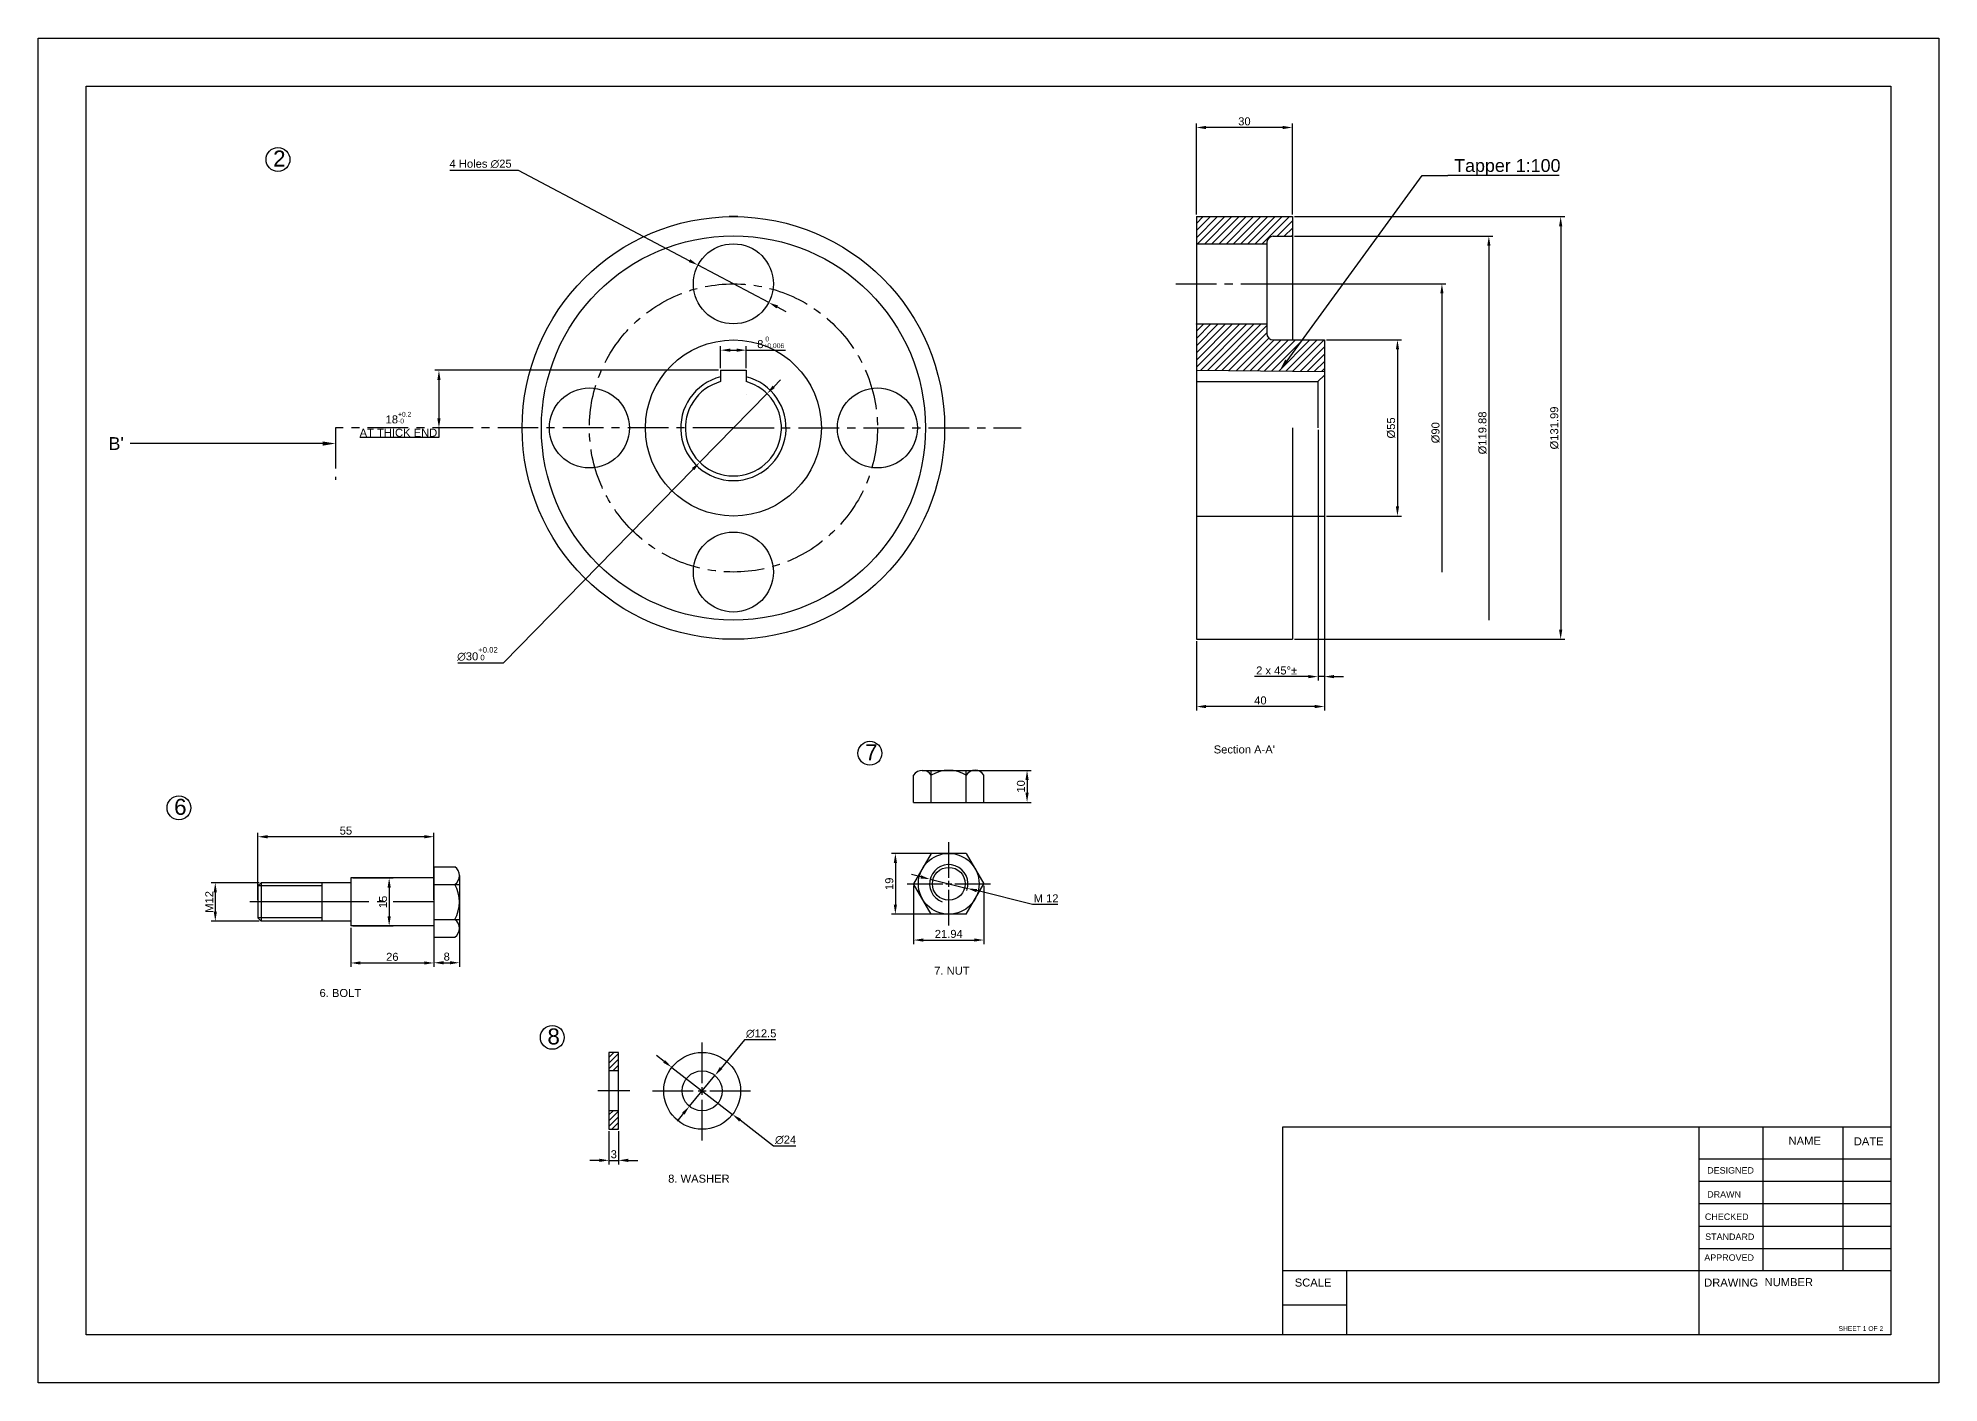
# Model space of a CAD drawing. Header units: millimetres. Extents: x 99 to 2102, y 161 to 581.
# Drawn here: x 791 to 1385, y 161 to 581 of the extents above; entities that cross this region are included whole.
import ezdxf
from ezdxf import colors
from ezdxf.entities.mleader import LeaderData, LeaderLine
from ezdxf.math import Vec2, Vec3

# ---------------------------------------------------------------- set-up
doc = ezdxf.new("R2010")
doc.units = ezdxf.units.MM
doc.linetypes.add('CENTER', pattern=[50.8, 31.75, -6.35, 6.35, -6.35])
doc.linetypes.add('CENTER2', pattern=[28.575, 19.05, -3.175, 3.175, -3.175])
doc.styles.get("Standard").update_dxf_attribs({"font": 'arial.ttf'})
doc.dimstyles.new('ISO-25', dxfattribs={"dimtxt": 2.5, "dimasz": 3, "dimexe": 1.25, "dimexo": 0.625, "dimtad": 1, "dimtoh": 1, "dimdsep": 46, "dimtxsty": 'Standard', "dimcen": 2.5, "dimclrd": 4, "dimclrt": 2, "dimadec": 0, "dimazin": 0, "dimtfac": 1, "dimtmove": 0, "dimatfit": 3, "dimfxl": 1, "dimarcsym": 0})
pattern_1 = [(45, (663.4579, 1254.7544), (-1.122532, 1.122532), [])]

# ---------------------------------------------------------------- blocks, each defined once
blk = doc.blocks.new('*D35')
at = {"color": 0, "lineweight": -2, "ltscale": 0.5, "transparency": 16777216}
for p, q in [((1153.12, 525.85), (1153.12, 554.32)), ((1183.12, 525.85), (1183.12, 554.32))]:
    blk.add_line(p, q, dxfattribs=at)
at = {"color": 4, "lineweight": -2, "ltscale": 0.5, "transparency": 16777216}
blk.add_line((1180.12, 553.07), (1156.12, 553.07), dxfattribs=at)
at = {"color": 4, "ltscale": 0.5, "transparency": 16777216}
for points in [[(1156.12, 553.57), (1156.12, 552.57), (1153.12, 553.07)], [(1180.12, 553.57), (1180.12, 552.57), (1183.12, 553.07)]]:
    blk.add_solid(points, dxfattribs=at)
at = {"layer": 'Defpoints', "color": 0, "ltscale": 0.5, "transparency": 16777216}
for p in [(1153.12, 553.07), (1153.12, 525.23), (1183.12, 525.23)]:
    blk.add_point(p, dxfattribs=at)
at = {"color": 2, "ltscale": 0.5, "transparency": 16777216, "insert": (1168.12, 554.97), "char_height": 2.5, "attachment_point": 5}
blk.add_mtext('30', dxfattribs=at)
blk = doc.blocks.new('*D36')
at = {"color": 0, "lineweight": -2, "ltscale": 0.5, "transparency": 16777216}
for p, q in [((1193.74, 486.74), (1217.2, 486.74)), ((1193.74, 431.74), (1217.2, 431.74))]:
    blk.add_line(p, q, dxfattribs=at)
at = {"color": 4, "lineweight": -2, "ltscale": 0.5, "transparency": 16777216}
blk.add_line((1215.95, 483.74), (1215.95, 434.74), dxfattribs=at)
at = {"color": 4, "ltscale": 0.5, "transparency": 16777216}
for points in [[(1215.45, 483.74), (1216.45, 483.74), (1215.95, 486.74)], [(1215.45, 434.74), (1216.45, 434.74), (1215.95, 431.74)]]:
    blk.add_solid(points, dxfattribs=at)
at = {"layer": 'Defpoints', "color": 0, "ltscale": 0.5, "transparency": 16777216}
for p in [(1193.12, 486.74), (1193.12, 431.74), (1215.95, 431.74)]:
    blk.add_point(p, dxfattribs=at)
at = {"color": 2, "ltscale": 0.5, "transparency": 16777216, "insert": (1213.98, 459.24), "char_height": 2.5, "attachment_point": 5, "rotation": 90}
blk.add_mtext('%%C55', dxfattribs=at)
blk = doc.blocks.new('*D33')
at = {"color": 0, "lineweight": -2, "ltscale": 0.5, "transparency": 16777216}
blk.add_line((1168.74, 504.24), (1231.09, 504.24), dxfattribs=at)
at = {"color": 4, "lineweight": -2, "ltscale": 0.5, "transparency": 16777216}
blk.add_line((1229.84, 501.24), (1229.84, 414.24), dxfattribs=at)
at = {"color": 4, "ltscale": 0.5, "transparency": 16777216}
blk.add_solid([(1229.34, 501.24), (1230.34, 501.24), (1229.84, 504.24)], dxfattribs=at)
at = {"layer": 'Defpoints', "color": 0, "ltscale": 0.5, "transparency": 16777216}
for p in [(1168.12, 504.24), (1168.12, 414.24), (1229.84, 414.24)]:
    blk.add_point(p, dxfattribs=at)
at = {"color": 2, "ltscale": 0.5, "transparency": 16777216, "insert": (1227.87, 457.74), "char_height": 2.5, "attachment_point": 5, "rotation": 90}
blk.add_mtext('%%C90', dxfattribs=at)
blk = doc.blocks.new('_None')
blk = doc.blocks.new('*D37')
at = {"color": 0, "lineweight": -2, "ltscale": 0.5, "transparency": 16777216}
blk.add_line((1183.74, 519.12), (1245.76, 519.12), dxfattribs=at)
at = {"color": 4, "lineweight": -2, "ltscale": 0.5, "transparency": 16777216}
blk.add_line((1244.51, 516.12), (1244.51, 399.24), dxfattribs=at)
at = {"color": 4, "ltscale": 0.5, "transparency": 16777216}
blk.add_solid([(1244.01, 516.12), (1245.01, 516.12), (1244.51, 519.12)], dxfattribs=at)
at = {"layer": 'Defpoints', "color": 0, "ltscale": 0.5, "transparency": 16777216}
for p in [(1183.12, 519.12), (1183.12, 399.24), (1244.51, 399.24)]:
    blk.add_point(p, dxfattribs=at)
at = {"color": 2, "ltscale": 0.5, "transparency": 16777216, "insert": (1242.54, 457.68), "char_height": 2.5, "attachment_point": 5, "rotation": 90}
blk.add_mtext('%%C119.88', dxfattribs=at)
blk = doc.blocks.new('*D38')
at = {"color": 0, "lineweight": -2, "ltscale": 0.5, "transparency": 16777216}
for p, q in [((1183.74, 525.23), (1268.2, 525.23)), ((1183.74, 393.24), (1268.2, 393.24))]:
    blk.add_line(p, q, dxfattribs=at)
at = {"color": 4, "lineweight": -2, "ltscale": 0.5, "transparency": 16777216}
blk.add_line((1266.95, 522.23), (1266.95, 396.24), dxfattribs=at)
at = {"color": 4, "ltscale": 0.5, "transparency": 16777216}
for points in [[(1266.45, 522.23), (1267.45, 522.23), (1266.95, 525.23)], [(1266.45, 396.24), (1267.45, 396.24), (1266.95, 393.24)]]:
    blk.add_solid(points, dxfattribs=at)
at = {"layer": 'Defpoints', "color": 0, "ltscale": 0.5, "transparency": 16777216}
for p in [(1183.12, 525.23), (1183.12, 393.24), (1266.95, 393.24)]:
    blk.add_point(p, dxfattribs=at)
at = {"color": 2, "ltscale": 0.5, "transparency": 16777216, "insert": (1264.98, 459.23), "char_height": 2.5, "attachment_point": 5, "rotation": 90}
blk.add_mtext('%%C131.99', dxfattribs=at)
blk = doc.blocks.new('*D39')
at = {"color": 0, "lineweight": -2, "ltscale": 0.5, "transparency": 16777216}
for p, q in [((1191.12, 458.62), (1191.12, 380.34)), ((1193.12, 458.62), (1193.12, 380.34))]:
    blk.add_line(p, q, dxfattribs=at)
at = {"color": 4, "lineweight": -2, "ltscale": 0.5, "transparency": 16777216}
for p, q in [((1188.12, 381.59), (1171.28, 381.59)), ((1193.12, 381.59), (1191.12, 381.59)), ((1196.12, 381.59), (1199.12, 381.59))]:
    blk.add_line(p, q, dxfattribs=at)
at = {"color": 4, "ltscale": 0.5, "transparency": 16777216}
for points in [[(1188.12, 382.09), (1188.12, 381.09), (1191.12, 381.59)], [(1196.12, 382.09), (1196.12, 381.09), (1193.12, 381.59)]]:
    blk.add_solid(points, dxfattribs=at)
at = {"layer": 'Defpoints', "color": 0, "ltscale": 0.5, "transparency": 16777216}
for p in [(1191.12, 459.24), (1193.12, 459.24), (1191.12, 381.59)]:
    blk.add_point(p, dxfattribs=at)
at = {"color": 2, "ltscale": 0.5, "transparency": 16777216, "insert": (1178.2, 383.49), "char_height": 2.5, "attachment_point": 5}
blk.add_mtext('2 x 45%%D%%P', dxfattribs=at)
blk = doc.blocks.new('*D40')
at = {"color": 0, "lineweight": -2, "ltscale": 0.5, "transparency": 16777216}
for p, q in [((1004.45, 477.87), (1004.45, 484.78)), ((1012.45, 477.87), (1012.45, 484.78))]:
    blk.add_line(p, q, dxfattribs=at)
at = {"color": 4, "lineweight": -2, "ltscale": 0.5, "transparency": 16777216}
for p, q in [((1007.45, 483.53), (1009.45, 483.53)), ((1012.45, 483.53), (1024.76, 483.53))]:
    blk.add_line(p, q, dxfattribs=at)
at = {"color": 4, "ltscale": 0.5, "transparency": 16777216}
for points in [[(1007.45, 484.03), (1007.45, 483.03), (1004.45, 483.53)], [(1009.45, 484.03), (1009.45, 483.03), (1012.45, 483.53)]]:
    blk.add_solid(points, dxfattribs=at)
at = {"layer": 'Defpoints', "color": 0, "ltscale": 0.5, "transparency": 16777216}
for p in [(1012.45, 483.53), (1004.45, 477.24), (1012.45, 477.24)]:
    blk.add_point(p, dxfattribs=at)
at = {"color": 2, "ltscale": 0.5, "transparency": 16777216, "insert": (1020.1, 485.96), "char_height": 2.5, "attachment_point": 5}
blk.add_mtext('8{\\H1.5;\\S 0^ +0.006;}', dxfattribs=at)
blk = doc.blocks.new('*D41')
at = {"color": 4, "lineweight": -2, "ltscale": 0.5, "transparency": 16777216}
for p, q in [((1018.95, 469.95), (997.95, 448.53)), ((1021.05, 472.09), (1023.15, 474.24)), ((936.59, 385.94), (995.85, 446.39)), ((922.32, 385.94), (936.59, 385.94))]:
    blk.add_line(p, q, dxfattribs=at)
at = {"color": 4, "ltscale": 0.5, "transparency": 16777216}
for points in [[(1020.69, 472.45), (1021.41, 471.74), (1018.95, 469.95)], [(995.49, 446.74), (996.21, 446.04), (997.95, 448.53)]]:
    blk.add_solid(points, dxfattribs=at)
at = {"layer": 'Defpoints', "color": 0, "ltscale": 0.5, "transparency": 16777216}
for p in [(1018.95, 469.95), (997.95, 448.53)]:
    blk.add_point(p, dxfattribs=at)
at = {"color": 2, "ltscale": 0.5, "transparency": 16777216, "insert": (928.47, 388.66), "char_height": 2.5, "attachment_point": 5}
blk.add_mtext('∅30{\\H1.725;\\S+0.02^  0;}', dxfattribs=at)
blk = doc.blocks.new('*D42')
at = {"color": 4, "lineweight": -2, "ltscale": 0.5, "transparency": 16777216}
for p, q in [((919.84, 539.71), (941.15, 539.71)), ((941.15, 539.71), (994.74, 511.47)), ((1019.51, 498.41), (997.39, 510.07)), ((1022.16, 497.02), (1024.82, 495.62))]:
    blk.add_line(p, q, dxfattribs=at)
at = {"color": 4, "ltscale": 0.5, "transparency": 16777216}
for points in [[(994.97, 511.91), (994.5, 511.03), (997.39, 510.07)], [(1022.4, 497.46), (1021.93, 496.57), (1019.51, 498.41)]]:
    blk.add_solid(points, dxfattribs=at)
at = {"layer": 'Defpoints', "color": 0, "ltscale": 0.5, "transparency": 16777216}
for p in [(997.39, 510.07), (1019.51, 498.41)]:
    blk.add_point(p, dxfattribs=at)
at = {"color": 2, "ltscale": 0.5, "transparency": 16777216, "insert": (929.45, 541.68), "char_height": 2.5, "attachment_point": 5}
blk.add_mtext('4 Holes ∅25', dxfattribs=at)
blk = doc.blocks.new('*D34')
at = {"color": 0, "lineweight": -2, "ltscale": 0.5, "transparency": 16777216}
for p, q in [((1003.82, 477.24), (915.19, 477.24)), ((925.13, 459.24), (915.19, 459.24))]:
    blk.add_line(p, q, dxfattribs=at)
at = {"color": 4, "lineweight": -2, "ltscale": 0.5, "transparency": 16777216}
for p, q in [((916.44, 474.24), (916.44, 462.24)), ((916.44, 459.24), (916.44, 456.24)), ((916.44, 456.24), (891.75, 456.24))]:
    blk.add_line(p, q, dxfattribs=at)
at = {"color": 4, "ltscale": 0.5, "transparency": 16777216}
for points in [[(915.94, 474.24), (916.94, 474.24), (916.44, 477.24)], [(915.94, 462.24), (916.94, 462.24), (916.44, 459.24)]]:
    blk.add_solid(points, dxfattribs=at)
at = {"layer": 'Defpoints', "color": 0, "ltscale": 0.5, "transparency": 16777216}
for p in [(1004.45, 477.24), (916.44, 459.24), (925.76, 459.24)]:
    blk.add_point(p, dxfattribs=at)
at = {"color": 2, "ltscale": 0.5, "transparency": 16777216, "insert": (903.78, 460.36), "char_height": 2.5, "attachment_point": 5}
blk.add_mtext('18{\\H1.5;\\S+0.2^ -0;}\\PAT THICK END', dxfattribs=at)
blk = doc.blocks.new('*D43')
at = {"color": 0, "lineweight": -2, "ltscale": 0.5, "transparency": 16777216}
for p, q in [((1193.12, 476.22), (1193.12, 370.99)), ((1153.12, 392.62), (1153.12, 370.99))]:
    blk.add_line(p, q, dxfattribs=at)
at = {"color": 4, "lineweight": -2, "ltscale": 0.5, "transparency": 16777216}
blk.add_line((1190.12, 372.24), (1156.12, 372.24), dxfattribs=at)
at = {"color": 4, "ltscale": 0.5, "transparency": 16777216}
for points in [[(1156.12, 372.74), (1156.12, 371.74), (1153.12, 372.24)], [(1190.12, 372.74), (1190.12, 371.74), (1193.12, 372.24)]]:
    blk.add_solid(points, dxfattribs=at)
at = {"layer": 'Defpoints', "color": 0, "ltscale": 0.5, "transparency": 16777216}
for p in [(1193.12, 476.84), (1153.12, 393.24), (1153.12, 372.24)]:
    blk.add_point(p, dxfattribs=at)
at = {"color": 2, "ltscale": 0.5, "transparency": 16777216, "insert": (1173.12, 374.14), "char_height": 2.5, "attachment_point": 5}
blk.add_mtext('40', dxfattribs=at)
blk = doc.blocks.new('*U44')
at = {"color": 0, "linetype": 'CENTER2', "transparency": 16777216}
blk.add_line((17.5, 0), (-17.5, 0), dxfattribs=at)
blk = doc.blocks.new('*D45')
at = {"color": 0, "lineweight": -2, "ltscale": 0.5, "transparency": 16777216}
for p, q in [((859.87, 311.84), (859.87, 332.83)), ((914.87, 311.84), (914.87, 332.83))]:
    blk.add_line(p, q, dxfattribs=at)
at = {"color": 4, "lineweight": -2, "ltscale": 0.5, "transparency": 16777216}
blk.add_line((911.87, 331.58), (862.87, 331.58), dxfattribs=at)
at = {"color": 4, "ltscale": 0.5, "transparency": 16777216}
for points in [[(862.87, 332.08), (862.87, 331.08), (859.87, 331.58)], [(911.87, 332.08), (911.87, 331.08), (914.87, 331.58)]]:
    blk.add_solid(points, dxfattribs=at)
at = {"layer": 'Defpoints', "color": 0, "ltscale": 0.5, "transparency": 16777216}
for p in [(859.87, 331.58), (859.87, 311.22), (914.87, 311.22)]:
    blk.add_point(p, dxfattribs=at)
at = {"color": 2, "ltscale": 0.5, "transparency": 16777216, "insert": (887.37, 333.47), "char_height": 2.5, "attachment_point": 5}
blk.add_mtext('55', dxfattribs=at)
blk = doc.blocks.new('*D46')
at = {"color": 0, "lineweight": -2, "ltscale": 0.5, "transparency": 16777216}
for p, q in [((914.87, 305.11), (914.87, 290.98)), ((922.87, 305.11), (922.87, 290.98))]:
    blk.add_line(p, q, dxfattribs=at)
at = {"color": 4, "lineweight": -2, "ltscale": 0.5, "transparency": 16777216}
blk.add_line((917.87, 292.23), (919.87, 292.23), dxfattribs=at)
at = {"color": 4, "ltscale": 0.5, "transparency": 16777216}
for points in [[(917.87, 292.73), (917.87, 291.73), (914.87, 292.23)], [(919.87, 292.73), (919.87, 291.73), (922.87, 292.23)]]:
    blk.add_solid(points, dxfattribs=at)
at = {"layer": 'Defpoints', "color": 0, "ltscale": 0.5, "transparency": 16777216}
for p in [(914.87, 305.73), (922.87, 305.73), (922.87, 292.23)]:
    blk.add_point(p, dxfattribs=at)
at = {"color": 2, "ltscale": 0.5, "transparency": 16777216, "insert": (918.87, 294.13), "char_height": 2.5, "attachment_point": 5}
blk.add_mtext('8', dxfattribs=at)
blk = doc.blocks.new('*D47')
at = {"color": 0, "lineweight": -2, "ltscale": 0.5, "transparency": 16777216}
for p, q in [((888.87, 303.09), (888.87, 290.91)), ((914.87, 303.09), (914.87, 290.91))]:
    blk.add_line(p, q, dxfattribs=at)
at = {"color": 4, "lineweight": -2, "ltscale": 0.5, "transparency": 16777216}
blk.add_line((891.87, 292.16), (911.87, 292.16), dxfattribs=at)
at = {"color": 4, "ltscale": 0.5, "transparency": 16777216}
for points in [[(891.87, 292.66), (891.87, 291.66), (888.87, 292.16)], [(911.87, 292.66), (911.87, 291.66), (914.87, 292.16)]]:
    blk.add_solid(points, dxfattribs=at)
at = {"layer": 'Defpoints', "color": 0, "ltscale": 0.5, "transparency": 16777216}
for p in [(888.87, 303.72), (914.87, 303.72), (914.87, 292.16)]:
    blk.add_point(p, dxfattribs=at)
at = {"color": 2, "ltscale": 0.5, "transparency": 16777216, "insert": (901.87, 294.06), "char_height": 2.5, "attachment_point": 5}
blk.add_mtext('26', dxfattribs=at)
blk = doc.blocks.new('*D48')
at = {"color": 0, "lineweight": -2, "ltscale": 0.5, "transparency": 16777216}
for p, q in [((860.24, 317.22), (845.3, 317.22)), ((860.24, 305.22), (845.3, 305.22))]:
    blk.add_line(p, q, dxfattribs=at)
at = {"color": 4, "lineweight": -2, "ltscale": 0.5, "transparency": 16777216}
blk.add_line((846.55, 314.22), (846.55, 308.22), dxfattribs=at)
at = {"color": 4, "ltscale": 0.5, "transparency": 16777216}
for points in [[(846.05, 314.22), (847.05, 314.22), (846.55, 317.22)], [(846.05, 308.22), (847.05, 308.22), (846.55, 305.22)]]:
    blk.add_solid(points, dxfattribs=at)
at = {"layer": 'Defpoints', "color": 0, "ltscale": 0.5, "transparency": 16777216}
for p in [(860.87, 317.22), (846.55, 305.22), (860.87, 305.22)]:
    blk.add_point(p, dxfattribs=at)
at = {"color": 2, "ltscale": 0.5, "transparency": 16777216, "insert": (844.67, 311.22), "char_height": 2.5, "attachment_point": 5, "rotation": 90}
blk.add_mtext('M12', dxfattribs=at)
blk = doc.blocks.new('*D49')
at = {"color": 0, "lineweight": -2, "ltscale": 0.5, "transparency": 16777216}
for p, q in [((889.49, 318.72), (902.13, 318.72)), ((889.49, 303.72), (902.13, 303.72))]:
    blk.add_line(p, q, dxfattribs=at)
at = {"color": 4, "lineweight": -2, "ltscale": 0.5, "transparency": 16777216}
blk.add_line((900.88, 315.72), (900.88, 306.72), dxfattribs=at)
at = {"color": 4, "ltscale": 0.5, "transparency": 16777216}
for points in [[(900.38, 315.72), (901.38, 315.72), (900.88, 318.72)], [(900.38, 306.72), (901.38, 306.72), (900.88, 303.72)]]:
    blk.add_solid(points, dxfattribs=at)
at = {"layer": 'Defpoints', "color": 0, "ltscale": 0.5, "transparency": 16777216}
for p in [(888.87, 318.72), (888.87, 303.72), (900.88, 303.72)]:
    blk.add_point(p, dxfattribs=at)
at = {"color": 2, "ltscale": 0.5, "transparency": 16777216, "insert": (898.98, 311.22), "char_height": 2.5, "attachment_point": 5, "rotation": 90}
blk.add_mtext('15', dxfattribs=at)
blk = doc.blocks.new('*D51')
at = {"color": 0, "lineweight": -2, "ltscale": 0.5, "transparency": 16777216}
for p, q in [((1081.85, 352.31), (1101.45, 352.31)), ((1081.85, 342.31), (1101.45, 342.31))]:
    blk.add_line(p, q, dxfattribs=at)
at = {"color": 4, "lineweight": -2, "ltscale": 0.5, "transparency": 16777216}
blk.add_line((1100.2, 349.31), (1100.2, 345.31), dxfattribs=at)
at = {"color": 4, "ltscale": 0.5, "transparency": 16777216}
for points in [[(1099.7, 349.31), (1100.7, 349.31), (1100.2, 352.31)], [(1099.7, 345.31), (1100.7, 345.31), (1100.2, 342.31)]]:
    blk.add_solid(points, dxfattribs=at)
at = {"layer": 'Defpoints', "color": 0, "ltscale": 0.5, "transparency": 16777216}
for p in [(1081.22, 352.31), (1081.22, 342.31), (1100.2, 342.31)]:
    blk.add_point(p, dxfattribs=at)
at = {"color": 2, "ltscale": 0.5, "transparency": 16777216, "insert": (1098.29, 347.31), "char_height": 2.5, "attachment_point": 5, "rotation": 90}
blk.add_mtext('10', dxfattribs=at)
blk = doc.blocks.new('*U50')
at = {"color": 0, "linetype": 'CENTER', "ltscale": 0.4, "transparency": 16777216}
for p, q in [((0, 1.9), (0, 13)), ((-13, 0), (-1.9, 0)), ((1.9, 0), (13, 0)), ((0, -13), (0, -1.9))]:
    blk.add_line(p, q, dxfattribs=at)
at = {"color": 0, "linetype": 'Continuous', "ltscale": 0.4, "transparency": 16777216}
for p, q in [((-0.95, 0), (0.95, 0)), ((0, -0.95), (0, 0.95))]:
    blk.add_line(p, q, dxfattribs=at)
blk = doc.blocks.new('*D52')
at = {"color": 4, "lineweight": -2, "ltscale": 0.5, "transparency": 16777216}
for p, q in [((1067, 319.04), (1064.08, 319.76)), ((1069.91, 318.32), (1081.56, 315.46)), ((1101.87, 310.46), (1084.48, 314.74)), ((1109.81, 310.46), (1101.87, 310.46))]:
    blk.add_line(p, q, dxfattribs=at)
at = {"color": 4, "ltscale": 0.5, "transparency": 16777216}
for points in [[(1067.12, 319.52), (1066.88, 318.55), (1069.91, 318.32)], [(1084.6, 315.22), (1084.36, 314.25), (1081.56, 315.46)]]:
    blk.add_solid(points, dxfattribs=at)
at = {"layer": 'Defpoints', "color": 0, "ltscale": 0.5, "transparency": 16777216}
for p in [(1069.91, 318.32), (1081.56, 315.46)]:
    blk.add_point(p, dxfattribs=at)
at = {"color": 2, "ltscale": 0.5, "transparency": 16777216, "insert": (1106.15, 312.34), "char_height": 2.5, "attachment_point": 5}
blk.add_mtext('M 12', dxfattribs=at)
blk = doc.blocks.new('*D53')
at = {"color": 0, "lineweight": -2, "ltscale": 0.5, "transparency": 16777216}
for p, q in [((1075.11, 326.39), (1057.81, 326.39)), ((1075.11, 307.39), (1057.81, 307.39))]:
    blk.add_line(p, q, dxfattribs=at)
at = {"color": 4, "lineweight": -2, "ltscale": 0.5, "transparency": 16777216}
blk.add_line((1059.06, 323.39), (1059.06, 310.39), dxfattribs=at)
at = {"color": 4, "ltscale": 0.5, "transparency": 16777216}
for points in [[(1058.56, 323.39), (1059.56, 323.39), (1059.06, 326.39)], [(1058.56, 310.39), (1059.56, 310.39), (1059.06, 307.39)]]:
    blk.add_solid(points, dxfattribs=at)
at = {"layer": 'Defpoints', "color": 0, "ltscale": 0.5, "transparency": 16777216}
for p in [(1075.74, 326.39), (1059.06, 307.39), (1075.74, 307.39)]:
    blk.add_point(p, dxfattribs=at)
at = {"color": 2, "ltscale": 0.5, "transparency": 16777216, "insert": (1057.16, 316.89), "char_height": 2.5, "attachment_point": 5, "rotation": 90}
blk.add_mtext('19', dxfattribs=at)
blk = doc.blocks.new('*D54')
at = {"color": 0, "lineweight": -2, "ltscale": 0.5, "transparency": 16777216}
for p, q in [((1064.77, 316.26), (1064.77, 298.07)), ((1086.71, 316.26), (1086.71, 298.07))]:
    blk.add_line(p, q, dxfattribs=at)
at = {"color": 4, "lineweight": -2, "ltscale": 0.5, "transparency": 16777216}
blk.add_line((1067.77, 299.32), (1083.71, 299.32), dxfattribs=at)
at = {"color": 4, "ltscale": 0.5, "transparency": 16777216}
for points in [[(1067.77, 299.82), (1067.77, 298.82), (1064.77, 299.32)], [(1083.71, 299.82), (1083.71, 298.82), (1086.71, 299.32)]]:
    blk.add_solid(points, dxfattribs=at)
at = {"layer": 'Defpoints', "color": 0, "ltscale": 0.5, "transparency": 16777216}
for p in [(1064.77, 316.89), (1086.71, 316.89), (1086.71, 299.32)]:
    blk.add_point(p, dxfattribs=at)
at = {"color": 2, "ltscale": 0.5, "transparency": 16777216, "insert": (1075.74, 301.22), "char_height": 2.5, "attachment_point": 5}
blk.add_mtext('21.94', dxfattribs=at)
blk = doc.blocks.new('*U55')
at = {"color": 0, "linetype": 'CENTER', "ltscale": 0.4, "transparency": 16777216}
blk.add_line((5, 0), (-5, 0), dxfattribs=at)
blk = doc.blocks.new('*U56')
at = {"color": 0, "linetype": 'CENTER', "ltscale": 0.4, "transparency": 16777216}
for p, q in [((0, 2.4), (0, 15.5)), ((-15.5, 0), (-2.4, 0)), ((2.4, 0), (15.5, 0)), ((0, -15.5), (0, -2.4))]:
    blk.add_line(p, q, dxfattribs=at)
at = {"color": 0, "linetype": 'Continuous', "ltscale": 0.4, "transparency": 16777216}
for p, q in [((-1.2, 0), (1.2, 0)), ((0, -1.2), (0, 1.2))]:
    blk.add_line(p, q, dxfattribs=at)
blk = doc.blocks.new('*D57')
at = {"color": 4, "lineweight": -2, "ltscale": 0.5, "transparency": 16777216}
for p, q in [((1011.88, 268.13), (1004.59, 259.33)), ((1021.74, 268.13), (1011.88, 268.13)), ((994.7, 247.4), (1002.68, 257.03)), ((992.78, 245.1), (990.86, 242.79))]:
    blk.add_line(p, q, dxfattribs=at)
at = {"color": 4, "ltscale": 0.5, "transparency": 16777216}
for points in [[(1004.21, 259.65), (1004.98, 259.02), (1002.68, 257.03)], [(992.39, 245.42), (993.16, 244.78), (994.7, 247.4)]]:
    blk.add_solid(points, dxfattribs=at)
at = {"layer": 'Defpoints', "color": 0, "ltscale": 0.5, "transparency": 16777216}
for p in [(1002.68, 257.03), (994.7, 247.4)]:
    blk.add_point(p, dxfattribs=at)
at = {"color": 2, "ltscale": 0.5, "transparency": 16777216, "insert": (1017.13, 270.1), "char_height": 2.5, "attachment_point": 5}
blk.add_mtext('∅12.5', dxfattribs=at)
blk = doc.blocks.new('*D58')
at = {"color": 0, "lineweight": -2, "ltscale": 0.5, "transparency": 16777216}
for p, q in [((969.57, 239.59), (969.57, 229.27)), ((972.57, 239.59), (972.57, 229.27))]:
    blk.add_line(p, q, dxfattribs=at)
at = {"color": 4, "lineweight": -2, "ltscale": 0.5, "transparency": 16777216}
for p, q in [((966.57, 230.52), (963.57, 230.52)), ((969.57, 230.52), (972.57, 230.52)), ((975.57, 230.52), (978.57, 230.52))]:
    blk.add_line(p, q, dxfattribs=at)
at = {"color": 4, "ltscale": 0.5, "transparency": 16777216}
for points in [[(966.57, 231.02), (966.57, 230.02), (969.57, 230.52)], [(975.57, 231.02), (975.57, 230.02), (972.57, 230.52)]]:
    blk.add_solid(points, dxfattribs=at)
at = {"layer": 'Defpoints', "color": 0, "ltscale": 0.5, "transparency": 16777216}
for p in [(969.57, 240.22), (972.57, 240.22), (972.57, 230.52)]:
    blk.add_point(p, dxfattribs=at)
at = {"color": 2, "ltscale": 0.5, "transparency": 16777216, "insert": (971.07, 232.42), "char_height": 2.5, "attachment_point": 5}
blk.add_mtext('3', dxfattribs=at)
blk = doc.blocks.new('*D59')
at = {"color": 4, "lineweight": -2, "ltscale": 0.5, "transparency": 16777216}
for p, q in [((986.82, 261.39), (984.45, 263.23)), ((989.19, 259.56), (1008.18, 244.87)), ((1020.99, 234.95), (1010.55, 243.04)), ((1027.91, 234.95), (1020.99, 234.95))]:
    blk.add_line(p, q, dxfattribs=at)
at = {"color": 4, "ltscale": 0.5, "transparency": 16777216}
for points in [[(987.13, 261.79), (986.52, 261), (989.19, 259.56)], [(1010.85, 243.43), (1010.24, 242.64), (1008.18, 244.87)]]:
    blk.add_solid(points, dxfattribs=at)
at = {"layer": 'Defpoints', "color": 0, "ltscale": 0.5, "transparency": 16777216}
for p in [(989.19, 259.56), (1008.18, 244.87)]:
    blk.add_point(p, dxfattribs=at)
at = {"color": 2, "ltscale": 0.5, "transparency": 16777216, "insert": (1024.76, 236.92), "char_height": 2.5, "attachment_point": 5}
blk.add_mtext('∅24', dxfattribs=at)

msp = doc.modelspace()

# ---------------------------------------------------------------- hatches: boundary and pattern name
at = {"ltscale": 0.5}
h = msp.add_hatch(dxfattribs=at)
h.set_pattern_fill('ANSI31', color=256, scale=0.5)
h.set_pattern_definition(pattern_1)
h.paths.add_polyline_path([(1175.118, 516.742), (1175.118, 517.121, -0.4142136), (1177.118, 519.121), (1183.118, 519.121), (1183.118, 525.228), (1153.118, 525.228), (1153.118, 516.742)])
h = msp.add_hatch(dxfattribs=at)
h.set_pattern_fill('ANSI31', color=256, scale=0.5)
h.set_pattern_definition(pattern_1)
h.paths.add_polyline_path([(1153.118, 491.742), (1153.118, 477.242), (1193.118, 476.842), (1193.118, 486.742), (1177.118, 486.742, -0.4142136), (1175.118, 488.742), (1175.118, 491.742)])
h = msp.add_hatch(dxfattribs=at)
h.set_pattern_fill('ANSI31', color=256, scale=0.4)
h.set_pattern_definition([(45, (452.7324, 223.5774), (-0.8980256, 0.8980256), [])])
h.paths.add_polyline_path([(972.573, 264.215), (969.573, 264.215), (969.573, 258.465), (972.573, 258.465)])
h.paths.add_polyline_path([(972.573, 245.965), (969.573, 245.965), (969.573, 240.215), (972.573, 240.215)])

# ---------------------------------------------------------------- linework, layer by layer
for p, q in [((791.158, 581.003), (1385.158, 581.003)), ((791.158, 161.003), (791.158, 581.003)), ((1385.158, 581.003), (1385.158, 161.003)), ((806.158, 566.003), (1370.158, 566.003)), ((806.158, 176.003), (806.158, 566.003)), ((1370.158, 566.003), (1370.158, 176.003)), ((1009.781, 525.228), (1007.119, 525.228)), ((1153.118, 525.228), (1183.118, 525.228)), ((1153.118, 525.228), (1153.118, 393.242)), ((1183.118, 525.228), (1183.118, 486.742)), ((1175.118, 517.121), (1175.118, 488.742)), ((1177.118, 519.121), (1183.118, 519.121)), ((1175.053, 504.242), (1175.053, 504.242)), ((1177.118, 486.742), (1193.118, 486.742)), ((1193.118, 486.742), (1193.118, 431.742)), ((1004.45, 477.242), (1012.45, 477.242)), ((1004.45, 477.242), (1004.45, 473.698)), ((1012.45, 477.242), (1012.45, 473.698)), ((1153.118, 477.242), (1193.118, 476.842)), ((1191.118, 473.698), (1193.118, 475.698)), ((1012.45, 469.548), (1012.45, 469.548)), ((1153.118, 473.698), (1191.118, 473.698)), ((1191.118, 473.698), (1191.118, 459.242)), ((1183.118, 459.242), (1183.118, 393.242)), ((1153.118, 431.742), (1193.118, 431.742)), ((1153.118, 393.242), (1183.118, 393.242)), ((1180.158, 241.003), (1370.158, 241.003)), ((1180.158, 176.003), (1180.158, 241.003)), ((1310.158, 241.003), (1310.158, 176.003)), ((1330.158, 241.003), (1330.158, 196.003)), ((1355.158, 241.003), (1355.158, 196.003)), ((1370.158, 241.003), (1370.158, 176.003)), ((1310.158, 231.003), (1370.158, 231.003)), ((1310.158, 224.003), (1370.158, 224.003)), ((1310.158, 217.003), (1370.158, 217.003)), ((1310.158, 210.003), (1370.158, 210.003)), ((1310.158, 203.003), (1370.158, 203.003)), ((1370.158, 196.003), (1180.158, 196.003)), ((1200.158, 176.003), (1200.158, 196.003)), ((1180.158, 185.381), (1200.158, 185.381)), ((1370.158, 176.003), (806.158, 176.003)), ((1370.158, 176.003), (1180.158, 176.003)), ((1385.158, 161.003), (791.158, 161.003))]:
    msp.add_line(p, q)
at = {"color": 4, "linetype": 'ByBlock', "lineweight": -2, "ltscale": 0.5}
msp.add_line((1223.659, 538.083), (1231.659, 538.083), dxfattribs=at)
at = {"color": 7, "ltscale": 0.5, "true_color": 0xffffff}
for p, q in [((1153.118, 516.742), (1175.118, 516.742)), ((1153.118, 491.742), (1175.118, 491.742)), ((1153.118, 491.742), (1175.118, 491.742))]:
    msp.add_line(p, q, dxfattribs=at)
at = {"color": 85, "linetype": 'CENTER', "ltscale": 0.4, "true_color": 0x58ba48}
for p, q in [((1146.683, 504.242), (1175.053, 504.242)), ((1008.45, 459.242), (884.097, 459.242)), ((884.097, 459.242), (884.097, 443.005)), ((1008.45, 459.242), (1098.367, 459.242)), ((914.867, 311.216), (859.867, 311.216))]:
    msp.add_line(p, q, dxfattribs=at)
at = {"color": 4, "ltscale": 0.5}
msp.add_line((1098.367, 459.242), (1098.367, 459.242), dxfattribs=at)
at = {"ltscale": 0.5}
for p, q in [((1064.767, 342.314), (1064.767, 350.814)), ((1064.767, 342.314), (1064.767, 350.814)), ((1067.431, 352.314), (1084.226, 352.314)), ((1070.252, 342.314), (1070.252, 352.314)), ((1081.222, 342.314), (1081.222, 352.314)), ((1086.706, 342.314), (1086.706, 350.814)), ((1064.767, 342.314), (1086.706, 342.314)), ((914.867, 322.186), (921.367, 322.186)), ((914.867, 322.186), (921.367, 322.186)), ((914.867, 322.186), (914.867, 300.247)), ((859.867, 316.216), (860.867, 317.216)), ((879.867, 316.216), (859.867, 316.216)), ((859.867, 316.216), (859.867, 306.216)), ((888.867, 317.216), (860.867, 317.216)), ((860.867, 317.216), (860.867, 305.216)), ((879.867, 317.216), (879.867, 305.216)), ((888.867, 318.716), (888.867, 303.716)), ((914.867, 318.716), (888.867, 318.716)), ((914.867, 316.701), (922.867, 316.701)), ((922.867, 319.522), (922.867, 302.727)), ((879.867, 306.216), (859.867, 306.216)), ((860.867, 305.216), (859.867, 306.216)), ((859.867, 306.216), (859.867, 306.174)), ((888.867, 305.216), (860.867, 305.216)), ((914.867, 303.716), (888.867, 303.716)), ((914.867, 305.731), (922.867, 305.731)), ((914.867, 300.247), (921.367, 300.247)), ((972.573, 264.215), (969.573, 264.215)), ((969.573, 264.215), (969.573, 240.215)), ((972.573, 240.215), (972.573, 264.215)), ((972.573, 258.465), (969.573, 258.465)), ((972.573, 245.965), (969.573, 245.965)), ((969.573, 240.215), (972.573, 240.215))]:
    msp.add_line(p, q, dxfattribs=at)
at = {"color": 0, "linetype": 'Continuous'}
for p, q in [((1070.252, 326.389), (1064.767, 316.889)), ((1081.222, 326.389), (1070.252, 326.389)), ((1081.222, 326.389), (1086.706, 316.889)), ((1070.252, 307.389), (1064.767, 316.889)), ((1081.222, 307.389), (1086.706, 316.889)), ((1081.222, 307.389), (1070.252, 307.389))]:
    msp.add_line(p, q, dxfattribs=at)
at = {"color": 4, "linetype": 'ByBlock', "lineweight": -2, "ltscale": 0.5}
for points in [[(1181.437, 480.213), (1223.659, 538.083)], [(1266.502, 538.083), (1231.659, 538.083)]]:
    msp.add_lwpolyline(points, dxfattribs=at)
at = {"color": 7, "ltscale": 0.5, "true_color": 0xffffff}
for centre in [(866.143, 543.078), (1051.107, 357.645), (835.202, 340.614), (951.854, 268.92)]:
    msp.add_circle(centre, 3.729, dxfattribs=at)
for centre, radius in [((1008.45, 459.242), 66), ((1008.45, 459.242), 60), ((1008.45, 504.242), 12.5), ((1008.45, 459.242), 27.5), ((963.45, 459.242), 12.5), ((1053.45, 459.242), 12.5), ((1008.45, 414.242), 12.5)]:
    msp.add_circle(centre, radius)
at = {"color": 85, "linetype": 'CENTER', "ltscale": 0.4, "true_color": 0x58ba48}
msp.add_circle((1008.45, 459.242), 45, dxfattribs=at)
at = {"color": 0, "linetype": 'Continuous'}
for radius in [9.5, 5.125]:
    msp.add_circle((1075.737, 316.889), radius, dxfattribs=at)
at = {"ltscale": 0.5}
for radius in [12, 6.25]:
    msp.add_circle((998.685, 252.215), radius, dxfattribs=at)
for centre, radius, start, end in [((1177.118, 517.121), 2, 90, 180), ((1177.118, 488.742), 2, 180, 270), ((1008.45, 459.242), 16.457, 104.067189, 75.932811), ((1008.45, 459.242), 15, 105.46601, 74.53399)]:
    msp.add_arc(centre, radius, start, end)
for centre, radius, start, end in [((1067.51, 349.059), 3.256, 32.615653, 147.384347), ((1075.737, 341.536), 10.778, 59.409308, 120.590692), ((1083.964, 349.08), 3.245, 32.306523, 147.693477), ((919.612, 319.443), 3.256, 302.615653, 57.384347), ((912.089, 311.216), 10.778, 329.409308, 30.590692), ((919.633, 302.989), 3.245, 302.306523, 57.693477)]:
    msp.add_arc(centre, radius, start, end, dxfattribs=at)
at = {"color": 0, "linetype": 'Continuous'}
msp.add_arc((1075.737, 316.889), 6, 340, 250, dxfattribs=at)
at = {"color": 4, "ltscale": 0.5}
msp.add_solid([(1180.898, 480.606), (1179.079, 476.982), (1181.975, 479.82)], dxfattribs=at)

# ---------------------------------------------------------------- block references
at = {"color": 85, "linetype": 'CENTER', "ltscale": 0.4, "true_color": 0x58ba48}
for name, p in [('*U50', (1075.737, 316.889)), ('*U56', (998.685, 252.215)), ('*U55', (971.073, 252.215))]:
    msp.add_blockref(name, p, dxfattribs=at)
at = {"linetype": 'CENTER2'}
msp.add_blockref('*U44', (874.867, 311.216), dxfattribs=at)

# ---------------------------------------------------------------- texts
at = {"color": 7, "ltscale": 0.5, "true_color": 0xffffff, "char_height": 5, "attachment_point": 1}
for s, insert in [('2', (864.625, 545.879)), ('7', (1049.588, 360.447)), ('6', (833.684, 343.415)), ('8', (950.336, 271.721))]:
    msp.add_mtext_dynamic_manual_height_columns(s, width=8.66917, gutter_width=12.5, heights=[0], dxfattribs=dict(at, insert=insert))
at = {"color": 2, "ltscale": 0.5, "insert": (1233.659, 543.194), "char_height": 4, "attachment_point": 1}
msp.add_mtext('Tapper 1:100', dxfattribs=at)
at = {"color": 2, "ltscale": 0.5, "insert": (1177.637, 360.09), "char_height": 2.5, "attachment_point": 3}
msp.add_mtext_dynamic_manual_height_columns("Section A-A'", width=28.7324, gutter_width=12.5, heights=[0], dxfattribs=at)
at = {"ltscale": 0.5, "char_height": 2.5, "attachment_point": 1}
for s, width, insert in [('7. NUT', 88.72858, (1071.188, 291.001)), ('6. BOLT', 100.95856, (879.122, 284.036)), ('8. WASHER', 58.95443, (988.06, 226.061))]:
    msp.add_mtext_dynamic_manual_height_columns(s, width=width, gutter_width=12.5, heights=[0], dxfattribs=dict(at, insert=insert))
at = {"attachment_point": 1}
for s, width, heights, insert, char_height in [('NAME', 3.44802, [0], (1338.163, 237.866), 2.5), ('DATE', 0.18105, [0], (1358.537, 237.708), 2.5), ('SCALE', 12.97502, [0], (1183.852, 193.609), 2.5), ('DRAWING ', 3.44802, [6.752], (1311.784, 193.594), 2.5), ('NUMBER', 23.24358, [0], (1330.669, 193.734), 2.5), ('SHEET 1 OF 2', 27.60175, [0], (1353.767, 178.739), 1.5)]:
    msp.add_mtext_dynamic_manual_height_columns(s, width=width, gutter_width=12.5, heights=heights, dxfattribs=dict(at, insert=insert, char_height=char_height))
at = {"ltscale": 0.5, "char_height": 2, "width": 21.74454, "attachment_point": 1}
for s, insert in [('DESIGNED', (1312.734, 228.392)), ('DRAWN', (1312.734, 220.885)), ('CHECKED', (1312.01, 213.92)), ('STANDARD', (1312.1, 207.68)), ('APPROVED', (1311.829, 201.157))]:
    msp.add_mtext(s, dxfattribs=dict(at, insert=insert))

# ---------------------------------------------------------------- dimensions: what is measured, and where the dimension line sits
at = {"color": 4, "ltscale": 0.5}
dim = msp.add_linear_dim(base=(1153.118, 553.071), p1=(1183.118, 525.228), p2=(1153.118, 525.228), angle=180, dimstyle='ISO-25', dxfattribs=at)
dim.commit()
dim.dimension.update_dxf_attribs({"geometry": '*D35', "text_midpoint": (1168.118, 554.974)})
dim = msp.add_diameter_dim_2p(p1=(1019.508, 498.414), p2=(997.391, 510.069), text='4 Holes <>', dimstyle='ISO-25', dxfattribs=at)
dim.commit()
dim.dimension.update_dxf_attribs({"geometry": '*D42', "text_midpoint": (929.453, 539.706), "dimtype": 163})
for base, p1, p2, picture, middle in [((1266.953, 393.242), (1183.118, 525.228), (1183.118, 393.242), '*D38', (1264.982, 459.235)), ((1215.948, 431.742), (1193.118, 486.742), (1193.118, 431.742), '*D36', (1213.976, 459.242))]:
    dim = msp.add_linear_dim(base=base, p1=p1, p2=p2, angle=90, text='%%C<>', dimstyle='ISO-25', dxfattribs=at)
    dim.commit()
    dim.dimension.update_dxf_attribs({"geometry": picture, "text_midpoint": middle})
for base, p1, p2, text, override, picture, middle in [((1244.514, 399.242), (1183.118, 519.121), (1183.118, 399.242), '%%C<>', {"dimblk2": 'None', "dimsah": 1, "dimse2": 1}, '*D37', (1242.542, 457.681)), ((1229.84, 414.242), (1168.118, 504.242), (1168.118, 414.242), '%%C<>', {"dimblk2": 'None', "dimsah": 1, "dimse2": 1}, '*D33', (1227.869, 457.742)), ((916.44, 459.242), (1004.45, 477.242), (925.755, 459.242), '<>\\PAT THICK END', {"dimtol": 1, "dimtp": 0.2, "dimtm": 1e-09, "dimtfac": 0.6}, '*D34', (903.78, 460.358))]:
    dim = msp.add_linear_dim(base=base, p1=p1, p2=p2, angle=90, text=text, dimstyle='ISO-25', override=override, dxfattribs=at)
    dim.commit()
    dim.dimension.update_dxf_attribs({"geometry": picture, "text_midpoint": middle})
dim = msp.add_linear_dim(base=(1012.45, 483.533), p1=(1004.45, 477.242), p2=(1012.45, 477.242), dimstyle='ISO-25', override={"dimgap": 0.625, "dimtol": 1, "dimlim": 0, "dimtp": 0, "dimtm": -0.006, "dimtfac": 0.6, "dimtdec": 3}, dxfattribs=at)
dim.commit()
dim.dimension.update_dxf_attribs({"geometry": '*D40', "text_midpoint": (1020.103, 485.961)})
at = {"color": 85, "ltscale": 0.5, "true_color": 0x58ba48}
dim = msp.add_linear_dim(base=(1153.118, 372.242), p1=(1193.118, 476.842), p2=(1153.118, 393.242), angle=180, dimstyle='ISO-25', dxfattribs=at)
dim.commit()
dim.dimension.update_dxf_attribs({"geometry": '*D43', "text_midpoint": (1173.118, 374.144)})
at = {"color": 4, "ltscale": 0.5}
dim = msp.add_diameter_dim_2p(p1=(1018.951, 469.953), p2=(997.949, 448.53), dimstyle='ISO-25', override={"dimgap": 0.625, "dimtol": 1, "dimlim": 0, "dimtp": 0.02, "dimtm": 0, "dimtfac": 0.69}, dxfattribs=at)
dim.commit()
dim.dimension.update_dxf_attribs({"geometry": '*D41', "text_midpoint": (928.468, 385.94), "dimtype": 163})
dim = msp.add_linear_dim(base=(1191.118, 381.59), p1=(1193.118, 459.242), p2=(1191.118, 459.242), angle=180, text='<> x 45%%D%%P', dimstyle='ISO-25', dxfattribs=at)
dim.commit()
dim.dimension.update_dxf_attribs({"geometry": '*D39', "text_midpoint": (1178.197, 381.59), "dimtype": 160})
at = {"ltscale": 0.5}
for base, p1, p2, picture, middle in [((1100.195, 342.314), (1081.222, 352.314), (1081.222, 342.314), '*D51', (1098.294, 347.314)), ((1059.061, 307.389), (1075.737, 326.389), (1075.737, 307.389), '*D53', (1057.159, 316.889)), ((900.884, 303.716), (888.867, 318.716), (888.867, 303.716), '*D49', (898.983, 311.216))]:
    dim = msp.add_linear_dim(base=base, p1=p1, p2=p2, angle=90, dimstyle='ISO-25', dxfattribs=at)
    dim.commit()
    dim.dimension.update_dxf_attribs({"geometry": picture, "text_midpoint": middle})
for base, p1, p2, picture, middle in [((859.867, 331.576), (914.867, 311.216), (859.867, 311.216), '*D45', (887.367, 333.472)), ((1086.706, 299.315), (1064.767, 316.889), (1086.706, 316.889), '*D54', (1075.737, 301.217)), ((914.867, 292.16), (888.867, 303.716), (914.867, 303.716), '*D47', (901.867, 294.062)), ((922.867, 292.23), (914.867, 305.731), (922.867, 305.731), '*D46', (918.867, 294.131)), ((972.573, 230.522), (969.573, 240.215), (972.573, 240.215), '*D58', (971.073, 232.424))]:
    dim = msp.add_linear_dim(base=base, p1=p1, p2=p2, dimstyle='ISO-25', dxfattribs=at)
    dim.commit()
    dim.dimension.update_dxf_attribs({"geometry": picture, "text_midpoint": middle})
dim = msp.add_linear_dim(base=(846.55, 305.216), p1=(860.867, 317.216), p2=(860.867, 305.216), angle=90, text='M<>', dimstyle='ISO-25', dxfattribs=at)
dim.commit()
dim.dimension.update_dxf_attribs({"geometry": '*D48', "text_midpoint": (844.67, 311.216)})
dim = msp.add_diameter_dim_2p(p1=(1069.91, 318.322), p2=(1081.563, 315.456), text='M 12', dimstyle='ISO-25', dxfattribs=at)
dim.commit()
dim.dimension.update_dxf_attribs({"geometry": '*D52', "text_midpoint": (1101.867, 310.462), "dimtype": 163})
for p1, p2, picture, middle in [((994.695, 247.405), (1002.676, 257.025), '*D57', (1017.126, 268.127)), ((989.195, 259.559), (1008.176, 244.871), '*D59', (1024.765, 234.953))]:
    dim = msp.add_diameter_dim_2p(p1=p1, p2=p2, dimstyle='ISO-25', dxfattribs=at)
    dim.commit()
    dim.dimension.update_dxf_attribs({"geometry": picture, "text_midpoint": middle, "dimtype": 163})

# ---------------------------------------------------------------- leaders
at = {"color": 4, "ltscale": 0.5}
ml = msp.add_multileader_mtext('Standard', dxfattribs=at)
ml.set_content("B'", color=4)
ml.set_leader_properties()
ml.build(insert=Vec2(0, 0))
ctx = ml.context
ctx.base_point, ctx.plane_origin = Vec3(811.855, 454.372), Vec3(884.097, 454.372)
ctx.text_align_type = 2
notes = []
notes.append((ctx, [(0, (1, 1, 0), (827.978, 454.372), (-1, 0), 8, [(0, [(884.097, 454.372)], 0, [])])]))
ctx.mtext.insert, ctx.mtext.alignment, ctx.mtext.flow_direction = Vec3(817.978, 456.372), 3, 5
for ctx, leaders in notes:
    for number, flags, end, landing, length, lines in leaders:
        leader = LeaderData()
        leader.index, (leader.has_last_leader_line, leader.has_dogleg_vector, leader.attachment_direction) = number, flags
        leader.last_leader_point, leader.dogleg_vector, leader.dogleg_length = Vec3(end), Vec3(landing), length
        for number, points, colour, breaks in lines:
            line = LeaderLine()
            line.index, line.vertices, line.color, line.breaks = number, Vec3.list(points), colors.encode_raw_color(colour), breaks
            leader.lines.append(line)
        ctx.leaders.append(leader)

doc.saveas('drawing.dxf')
